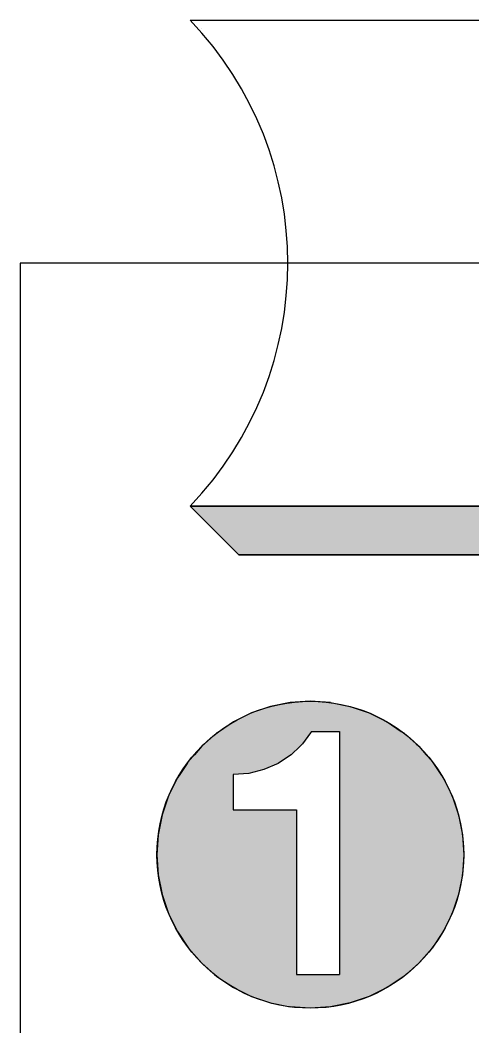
# Model space of a CAD drawing. Extents: x 2558 to 85222, y -662 to 28852.
# Drawn here: x 46371 to 46930, y 8482 to 9725 of the extents above; entities that cross this region are included whole.
import ezdxf

# ---------------------------------------------------------------- set-up
doc = ezdxf.new("R2010")
doc.units = 0
doc.header["$MEASUREMENT"] = 0
doc.layers.get('0').update_dxf_attribs({"linetype": 'CONTINUOUS'})
doc.layers.add('HATCH', color=9, linetype='CONTINUOUS')
doc.layers.add('TABLE', color=7, linetype='CONTINUOUS')

# ---------------------------------------------------------------- blocks, each defined once
blk = doc.blocks.new('RCSTD3_DETAIL_OUTLINE')
at = {"layer": 'HATCH', "linetype": 'CONTINUOUS'}
blk.add_line((901.0609, 4398.366749), (901.0609, 4398.366749), dxfattribs=at)
at = {"layer": 'TABLE'}
for p, q in [((886.403362, 4409.025399), (2570.65127, 4409.025399)), ((9819.697423, 4109.359645), (676.399227, 4109.025399)), ((676.399227, 4109.025399), (676.399227, 553.083584)), ((2570.65127, 3809.025399), (886.403362, 3809.025399)), ((2595.266604, 3749.025399), (946.403362, 3749.025399))]:
    blk.add_line(p, q, dxfattribs=at)
at = {"layer": 'TABLE', "color": 2, "linetype": 'CONTINUOUS'}
for p, q in [((886.403363, 3809.025399), (2570.65127, 3809.025399)), ((886.403363, 3809.025399), (914.967028, 3780.461734)), ((914.967028, 3780.461734), (946.403363, 3749.025399)), ((946.403363, 3749.025399), (2595.266604, 3749.025399)), ((1034.89344, 3568.215276), (1010.164556, 3566.594459)), ((1059.622325, 3566.594459), (1034.89344, 3568.215276)), ((985.858789, 3561.759742), (962.392019, 3553.793847)), ((1010.164556, 3566.594459), (985.858789, 3561.759742)), ((1059.622325, 3566.594459), (1083.928091, 3561.759742)), ((1083.928091, 3561.759742), (1107.394861, 3553.793847)), ((940.165768, 3542.833073), (922.491976, 3531.023822)), ((962.392019, 3553.793847), (940.165768, 3542.833073)), ((1107.394861, 3553.793847), (1129.621112, 3542.833073)), ((1129.621112, 3542.833073), (1147.294905, 3531.023822)), ((922.491976, 3531.023822), (919.560334, 3529.064962)), ((1036.538693, 3531.023822), (1035.10077, 3529.064962)), ((1036.538693, 3531.023822), (1070.913693, 3531.023822)), ((1070.913693, 3531.023822), (1070.913693, 3529.064962)), ((1147.294905, 3531.023822), (1150.226546, 3529.064962)), ((919.560334, 3529.064962), (904.092366, 3515.499918)), ((1035.10077, 3529.064962), (1025.143202, 3515.499918)), ((1070.913693, 3529.064962), (1070.913693, 3515.499918)), ((1150.226546, 3529.064962), (1165.694514, 3515.499918)), ((900.928282, 3512.72509), (891.688071, 3502.188649)), ((904.092366, 3515.499918), (900.928282, 3512.72509)), ((1022.242286, 3512.72509), (1011.227064, 3502.188649)), ((1025.143202, 3515.499918), (1022.242286, 3512.72509)), ((1070.913693, 3515.499918), (1070.913693, 3512.72509)), ((1070.913693, 3512.72509), (1070.913693, 3502.188649)), ((1165.694514, 3515.499918), (1168.858598, 3512.72509)), ((1168.858598, 3512.72509), (1178.09881, 3502.188649)), ((884.58841, 3494.093038), (882.851657, 3491.493802)), ((891.688071, 3502.188649), (884.58841, 3494.093038)), ((999.104554, 3494.093038), (995.212413, 3491.493802)), ((1011.227064, 3502.188649), (999.104554, 3494.093038)), ((1070.913693, 3502.188649), (1070.913693, 3494.093038)), ((1070.913693, 3494.093038), (1070.913693, 3491.493802)), ((1178.09881, 3502.188649), (1185.19847, 3494.093038)), ((1185.19847, 3494.093038), (1186.935224, 3491.493802)), ((877.670597, 3483.739798), (874.611709, 3479.161848)), ((882.851657, 3491.493802), (877.670597, 3483.739798)), ((977.585042, 3483.739798), (958.879664, 3479.161848)), ((995.212413, 3491.493802), (977.585042, 3483.739798)), ((1070.913693, 3491.493802), (1070.913693, 3483.739798)), ((1070.913693, 3483.739798), (1070.913693, 3479.161848)), ((1186.935224, 3491.493802), (1192.116284, 3483.739798)), ((1192.116284, 3483.739798), (1195.175172, 3479.161848)), ((870.8203, 3473.487604), (859.859526, 3451.261353)), ((873.767781, 3477.898822), (870.8203, 3473.487604)), ((874.611709, 3479.161848), (873.767781, 3477.898822)), ((958.879664, 3479.161848), (939.663693, 3477.898822)), ((939.663693, 3477.898822), (939.663693, 3473.487604)), ((939.663693, 3473.487604), (939.663693, 3451.261353)), ((1070.913693, 3479.161848), (1070.913693, 3477.898822)), ((1070.913693, 3477.898822), (1070.913693, 3473.487604)), ((1070.913693, 3473.487604), (1070.913693, 3451.261353)), ((1195.175172, 3479.161848), (1196.019099, 3477.898822)), ((1196.019099, 3477.898822), (1198.966581, 3473.487604)), ((1198.966581, 3473.487604), (1209.927355, 3451.261353)), ((859.859526, 3451.261353), (854.050604, 3434.148822)), ((939.663693, 3451.261353), (939.663693, 3434.148822)), ((1070.913693, 3451.261353), (1070.913693, 3434.148822)), ((1209.927355, 3451.261353), (1215.736276, 3434.148822)), ((854.050604, 3434.148822), (851.893631, 3427.794583)), ((939.663693, 3434.148822), (1017.788693, 3434.148822)), ((1017.788693, 3434.148822), (1017.788693, 3427.794583)), ((1070.913693, 3434.148822), (1070.913693, 3427.794583)), ((1215.736276, 3434.148822), (1217.89325, 3427.794583)), ((851.893631, 3427.794583), (847.058913, 3403.488817)), ((1017.788693, 3427.794583), (1017.788693, 3403.488817)), ((1070.913693, 3427.794583), (1070.913693, 3403.488817)), ((1217.89325, 3427.794583), (1222.727967, 3403.488817)), ((847.058913, 3403.488817), (845.438097, 3378.759932)), ((1017.788693, 3403.488817), (1017.788693, 3378.759932)), ((1070.913693, 3403.488817), (1070.913693, 3378.759932)), ((1222.727967, 3403.488817), (1224.348784, 3378.759932)), ((845.438097, 3378.759932), (847.058913, 3354.031048)), ((1017.788693, 3378.759932), (1017.788693, 3354.031048)), ((1070.913693, 3378.759932), (1070.913693, 3354.031048)), ((1224.348784, 3378.759932), (1222.727967, 3354.031048)), ((847.058913, 3354.031048), (851.893631, 3329.725281)), ((1017.788693, 3354.031048), (1017.788693, 3329.725281)), ((1070.913693, 3354.031048), (1070.913693, 3329.725281)), ((1222.727967, 3354.031048), (1217.89325, 3329.725281)), ((851.893631, 3329.725281), (859.859526, 3306.258511)), ((1017.788693, 3329.725281), (1017.788693, 3306.258511)), ((1070.913693, 3329.725281), (1070.913693, 3306.258511)), ((1217.89325, 3329.725281), (1209.927355, 3306.258511)), ((859.859526, 3306.258511), (870.8203, 3284.03226)), ((1017.788693, 3306.258511), (1017.788693, 3284.03226)), ((1070.913693, 3306.258511), (1070.913693, 3284.03226)), ((1209.927355, 3306.258511), (1198.966581, 3284.03226)), ((870.8203, 3284.03226), (884.58841, 3263.426826)), ((1017.788693, 3284.03226), (1017.788693, 3263.426826)), ((1070.913693, 3284.03226), (1070.913693, 3263.426826)), ((1198.966581, 3284.03226), (1185.19847, 3263.426826)), ((884.58841, 3263.426826), (900.928282, 3244.794774)), ((1017.788693, 3263.426826), (1017.788693, 3244.794774)), ((1070.913693, 3263.426826), (1070.913693, 3244.794774)), ((1185.19847, 3263.426826), (1168.858598, 3244.794774)), ((900.928282, 3244.794774), (916.631043, 3231.023822)), ((1017.788693, 3244.794774), (1017.788693, 3231.023822)), ((1070.913693, 3244.794774), (1070.913693, 3231.023822)), ((1168.858598, 3244.794774), (1153.155837, 3231.023822)), ((916.631043, 3231.023822), (919.560334, 3228.454902)), ((919.560334, 3228.454902), (940.165768, 3214.686792)), ((1017.788693, 3231.023822), (1070.913693, 3231.023822)), ((1150.226546, 3228.454902), (1129.621112, 3214.686792)), ((1153.155837, 3231.023822), (1150.226546, 3228.454902)), ((940.165768, 3214.686792), (962.392019, 3203.726018)), ((1129.621112, 3214.686792), (1107.394861, 3203.726018)), ((962.392019, 3203.726018), (985.858789, 3195.760123)), ((985.858789, 3195.760123), (1010.164556, 3190.925405)), ((1083.928091, 3195.760123), (1059.622325, 3190.925405)), ((1107.394861, 3203.726018), (1083.928091, 3195.760123)), ((1034.89344, 3189.304588), (1010.164556, 3190.925405)), ((1059.622325, 3190.925405), (1034.89344, 3189.304588))]:
    blk.add_line(p, q, dxfattribs=at)
at = {"layer": 'TABLE'}
blk.add_circle((1034.89344, 3378.759933), 189.455344, dxfattribs=at)
blk.add_arc((573.707005, 4109.025399), 433.334757, 316.187119, 43.812881, dxfattribs=at)
at = {"layer": 'TABLE', "color": 2, "linetype": 'CONTINUOUS', "extrusion": (0, 0, -1)}
for points in [[(-886.403363, 3809.025399), (-2649.258593, 3809.025399), (-2625.956414, 3780.461734)], [(-914.967028, 3780.461734), (-2625.956414, 3780.461734), (-2595.266604, 3749.025399)], [(-985.858789, 3561.759742), (-1083.928091, 3561.759742), (-1107.394861, 3553.793847)], [(-1010.164556, 3566.594459), (-1059.622325, 3566.594459), (-1083.928091, 3561.759742)], [(-940.165768, 3542.833073), (-1129.621112, 3542.833073), (-1147.294905, 3531.023822)], [(-962.392019, 3553.793847), (-1107.394861, 3553.793847), (-1129.621112, 3542.833073)], [(-922.491976, 3531.023822), (-1036.538693, 3531.023822), (-1035.10077, 3529.064962)], [(-1070.913693, 3531.023822), (-1147.294905, 3531.023822), (-1150.226546, 3529.064962)], [(-919.560334, 3529.064962), (-1035.10077, 3529.064962), (-1025.143202, 3515.499918)], [(-1070.913693, 3529.064962), (-1150.226546, 3529.064962), (-1165.694514, 3515.499918)], [(-900.928282, 3512.72509), (-1022.242286, 3512.72509), (-1011.227064, 3502.188649)], [(-904.092366, 3515.499918), (-1025.143202, 3515.499918), (-1022.242286, 3512.72509)], [(-1070.913693, 3515.499918), (-1165.694514, 3515.499918), (-1168.858598, 3512.72509)], [(-1070.913693, 3512.72509), (-1168.858598, 3512.72509), (-1178.09881, 3502.188649)], [(-884.58841, 3494.093038), (-999.104554, 3494.093038), (-995.212413, 3491.493802)], [(-891.688071, 3502.188649), (-1011.227064, 3502.188649), (-999.104554, 3494.093038)], [(-1070.913693, 3502.188649), (-1178.09881, 3502.188649), (-1185.19847, 3494.093038)], [(-1070.913693, 3494.093038), (-1185.19847, 3494.093038), (-1186.935224, 3491.493802)], [(-877.670597, 3483.739798), (-977.585042, 3483.739798), (-958.879664, 3479.161848)], [(-882.851657, 3491.493802), (-995.212413, 3491.493802), (-977.585042, 3483.739798)], [(-1070.913693, 3491.493802), (-1186.935224, 3491.493802), (-1192.116284, 3483.739798)], [(-1070.913693, 3483.739798), (-1192.116284, 3483.739798), (-1195.175172, 3479.161848)], [(-870.8203, 3473.487604), (-939.663693, 3473.487604), (-939.663693, 3451.261353)], [(-873.767781, 3477.898822), (-939.663693, 3477.898822), (-939.663693, 3473.487604)], [(-874.611709, 3479.161848), (-958.879664, 3479.161848), (-939.663693, 3477.898822)], [(-1070.913693, 3479.161848), (-1195.175172, 3479.161848), (-1196.019099, 3477.898822)], [(-1070.913693, 3477.898822), (-1196.019099, 3477.898822), (-1198.966581, 3473.487604)], [(-1070.913693, 3473.487604), (-1198.966581, 3473.487604), (-1209.927355, 3451.261353)], [(-859.859526, 3451.261353), (-939.663693, 3451.261353), (-939.663693, 3434.148822)], [(-1070.913693, 3451.261353), (-1209.927355, 3451.261353), (-1215.736276, 3434.148822)], [(-854.050604, 3434.148822), (-1017.788693, 3434.148822), (-1017.788693, 3427.794583)], [(-1070.913693, 3434.148822), (-1215.736276, 3434.148822), (-1217.89325, 3427.794583)], [(-851.893631, 3427.794583), (-1017.788693, 3427.794583), (-1017.788693, 3403.488817)], [(-1070.913693, 3427.794583), (-1217.89325, 3427.794583), (-1222.727967, 3403.488817)], [(-847.058913, 3403.488817), (-1017.788693, 3403.488817), (-1017.788693, 3378.759932)], [(-1070.913693, 3403.488817), (-1222.727967, 3403.488817), (-1224.348784, 3378.759932)], [(-845.438097, 3378.759932), (-1017.788693, 3378.759932), (-1017.788693, 3354.031048)], [(-1070.913693, 3378.759932), (-1224.348784, 3378.759932), (-1222.727967, 3354.031048)], [(-847.058913, 3354.031048), (-1017.788693, 3354.031048), (-1017.788693, 3329.725281)], [(-1070.913693, 3354.031048), (-1222.727967, 3354.031048), (-1217.89325, 3329.725281)], [(-851.893631, 3329.725281), (-1017.788693, 3329.725281), (-1017.788693, 3306.258511)], [(-1070.913693, 3329.725281), (-1217.89325, 3329.725281), (-1209.927355, 3306.258511)], [(-859.859526, 3306.258511), (-1017.788693, 3306.258511), (-1017.788693, 3284.03226)], [(-1070.913693, 3306.258511), (-1209.927355, 3306.258511), (-1198.966581, 3284.03226)], [(-870.8203, 3284.03226), (-1017.788693, 3284.03226), (-1017.788693, 3263.426826)], [(-1070.913693, 3284.03226), (-1198.966581, 3284.03226), (-1185.19847, 3263.426826)], [(-884.58841, 3263.426826), (-1017.788693, 3263.426826), (-1017.788693, 3244.794774)], [(-1070.913693, 3263.426826), (-1185.19847, 3263.426826), (-1168.858598, 3244.794774)], [(-900.928282, 3244.794774), (-1017.788693, 3244.794774), (-1017.788693, 3231.023822)], [(-1070.913693, 3244.794774), (-1168.858598, 3244.794774), (-1153.155837, 3231.023822)], [(-916.631043, 3231.023822), (-1153.155837, 3231.023822), (-1150.226546, 3228.454902)], [(-919.560334, 3228.454902), (-1150.226546, 3228.454902), (-1129.621112, 3214.686792)], [(-940.165768, 3214.686792), (-1129.621112, 3214.686792), (-1107.394861, 3203.726018)], [(-962.392019, 3203.726018), (-1107.394861, 3203.726018), (-1083.928091, 3195.760123)], [(-985.858789, 3195.760123), (-1083.928091, 3195.760123), (-1059.622325, 3190.925405)], [(-1010.164556, 3190.925405), (-1059.622325, 3190.925405), (-1034.89344, 3189.304588)]]:
    blk.add_solid(points, dxfattribs=at)
at = {"layer": 'TABLE', "color": 2, "linetype": 'CONTINUOUS'}
for points in [[(886.403363, 3809.025399), (914.967028, 3780.461734), (2625.956414, 3780.461734)], [(886.403363, 3809.025399), (886.403363, 3809.025399), (2570.65127, 3809.025399)], [(914.967028, 3780.461734), (946.403363, 3749.025399), (2595.266604, 3749.025399)], [(946.403363, 3749.025399), (946.403363, 3749.025399), (2595.266604, 3749.025399)], [(1034.89344, 3568.215276), (1010.164556, 3566.594459), (1059.622325, 3566.594459)], [(985.858789, 3561.759742), (962.392019, 3553.793847), (1107.394861, 3553.793847)], [(1010.164556, 3566.594459), (985.858789, 3561.759742), (1083.928091, 3561.759742)], [(940.165768, 3542.833073), (922.491976, 3531.023822), (1147.294905, 3531.023822)], [(962.392019, 3553.793847), (940.165768, 3542.833073), (1129.621112, 3542.833073)], [(922.491976, 3531.023822), (919.560334, 3529.064962), (1035.10077, 3529.064962)], [(1036.538693, 3531.023822), (1036.538693, 3531.023822), (1070.913693, 3531.023822)], [(1070.913693, 3531.023822), (1070.913693, 3529.064962), (1150.226546, 3529.064962)], [(919.560334, 3529.064962), (904.092366, 3515.499918), (1025.143202, 3515.499918)], [(1070.913693, 3529.064962), (1070.913693, 3515.499918), (1165.694514, 3515.499918)], [(900.928282, 3512.72509), (891.688071, 3502.188649), (1011.227064, 3502.188649)], [(904.092366, 3515.499918), (900.928282, 3512.72509), (1022.242286, 3512.72509)], [(1070.913693, 3515.499918), (1070.913693, 3512.72509), (1168.858598, 3512.72509)], [(1070.913693, 3512.72509), (1070.913693, 3502.188649), (1178.09881, 3502.188649)], [(884.58841, 3494.093038), (882.851657, 3491.493802), (995.212413, 3491.493802)], [(891.688071, 3502.188649), (884.58841, 3494.093038), (999.104554, 3494.093038)], [(1070.913693, 3502.188649), (1070.913693, 3494.093038), (1185.19847, 3494.093038)], [(1070.913693, 3494.093038), (1070.913693, 3491.493802), (1186.935224, 3491.493802)], [(877.670597, 3483.739798), (874.611709, 3479.161848), (958.879664, 3479.161848)], [(882.851657, 3491.493802), (877.670597, 3483.739798), (977.585042, 3483.739798)], [(1070.913693, 3491.493802), (1070.913693, 3483.739798), (1192.116284, 3483.739798)], [(1070.913693, 3483.739798), (1070.913693, 3479.161848), (1195.175172, 3479.161848)], [(870.8203, 3473.487604), (859.859526, 3451.261353), (939.663693, 3451.261353)], [(873.767781, 3477.898822), (870.8203, 3473.487604), (939.663693, 3473.487604)], [(874.611709, 3479.161848), (873.767781, 3477.898822), (939.663693, 3477.898822)], [(1070.913693, 3479.161848), (1070.913693, 3477.898822), (1196.019099, 3477.898822)], [(1070.913693, 3477.898822), (1070.913693, 3473.487604), (1198.966581, 3473.487604)], [(1070.913693, 3473.487604), (1070.913693, 3451.261353), (1209.927355, 3451.261353)], [(859.859526, 3451.261353), (854.050604, 3434.148822), (939.663693, 3434.148822)], [(1070.913693, 3451.261353), (1070.913693, 3434.148822), (1215.736276, 3434.148822)], [(854.050604, 3434.148822), (851.893631, 3427.794583), (1017.788693, 3427.794583)], [(939.663693, 3434.148822), (939.663693, 3434.148822), (1017.788693, 3434.148822)], [(1070.913693, 3434.148822), (1070.913693, 3427.794583), (1217.89325, 3427.794583)], [(851.893631, 3427.794583), (847.058913, 3403.488817), (1017.788693, 3403.488817)], [(1070.913693, 3427.794583), (1070.913693, 3403.488817), (1222.727967, 3403.488817)], [(847.058913, 3403.488817), (845.438097, 3378.759932), (1017.788693, 3378.759932)], [(1070.913693, 3403.488817), (1070.913693, 3378.759932), (1224.348784, 3378.759932)], [(845.438097, 3378.759932), (847.058913, 3354.031048), (1017.788693, 3354.031048)], [(1070.913693, 3378.759932), (1070.913693, 3354.031048), (1222.727967, 3354.031048)], [(847.058913, 3354.031048), (851.893631, 3329.725281), (1017.788693, 3329.725281)], [(1070.913693, 3354.031048), (1070.913693, 3329.725281), (1217.89325, 3329.725281)], [(851.893631, 3329.725281), (859.859526, 3306.258511), (1017.788693, 3306.258511)], [(1070.913693, 3329.725281), (1070.913693, 3306.258511), (1209.927355, 3306.258511)], [(859.859526, 3306.258511), (870.8203, 3284.03226), (1017.788693, 3284.03226)], [(1070.913693, 3306.258511), (1070.913693, 3284.03226), (1198.966581, 3284.03226)], [(870.8203, 3284.03226), (884.58841, 3263.426826), (1017.788693, 3263.426826)], [(1070.913693, 3284.03226), (1070.913693, 3263.426826), (1185.19847, 3263.426826)], [(884.58841, 3263.426826), (900.928282, 3244.794774), (1017.788693, 3244.794774)], [(1070.913693, 3263.426826), (1070.913693, 3244.794774), (1168.858598, 3244.794774)], [(900.928282, 3244.794774), (916.631043, 3231.023822), (1017.788693, 3231.023822)], [(1070.913693, 3244.794774), (1070.913693, 3231.023822), (1153.155837, 3231.023822)], [(916.631043, 3231.023822), (919.560334, 3228.454902), (1150.226546, 3228.454902)], [(919.560334, 3228.454902), (940.165768, 3214.686792), (1129.621112, 3214.686792)], [(1017.788693, 3231.023822), (1017.788693, 3231.023822), (1070.913693, 3231.023822)], [(940.165768, 3214.686792), (962.392019, 3203.726018), (1107.394861, 3203.726018)], [(962.392019, 3203.726018), (985.858789, 3195.760123), (1083.928091, 3195.760123)], [(985.858789, 3195.760123), (1010.164556, 3190.925405), (1059.622325, 3190.925405)]]:
    blk.add_solid(points, dxfattribs=at)

msp = doc.modelspace()

# ---------------------------------------------------------------- block references
msp.add_blockref('RCSTD3_DETAIL_OUTLINE', (45694.560475, 5315.59351))

doc.saveas('drawing.dxf')
